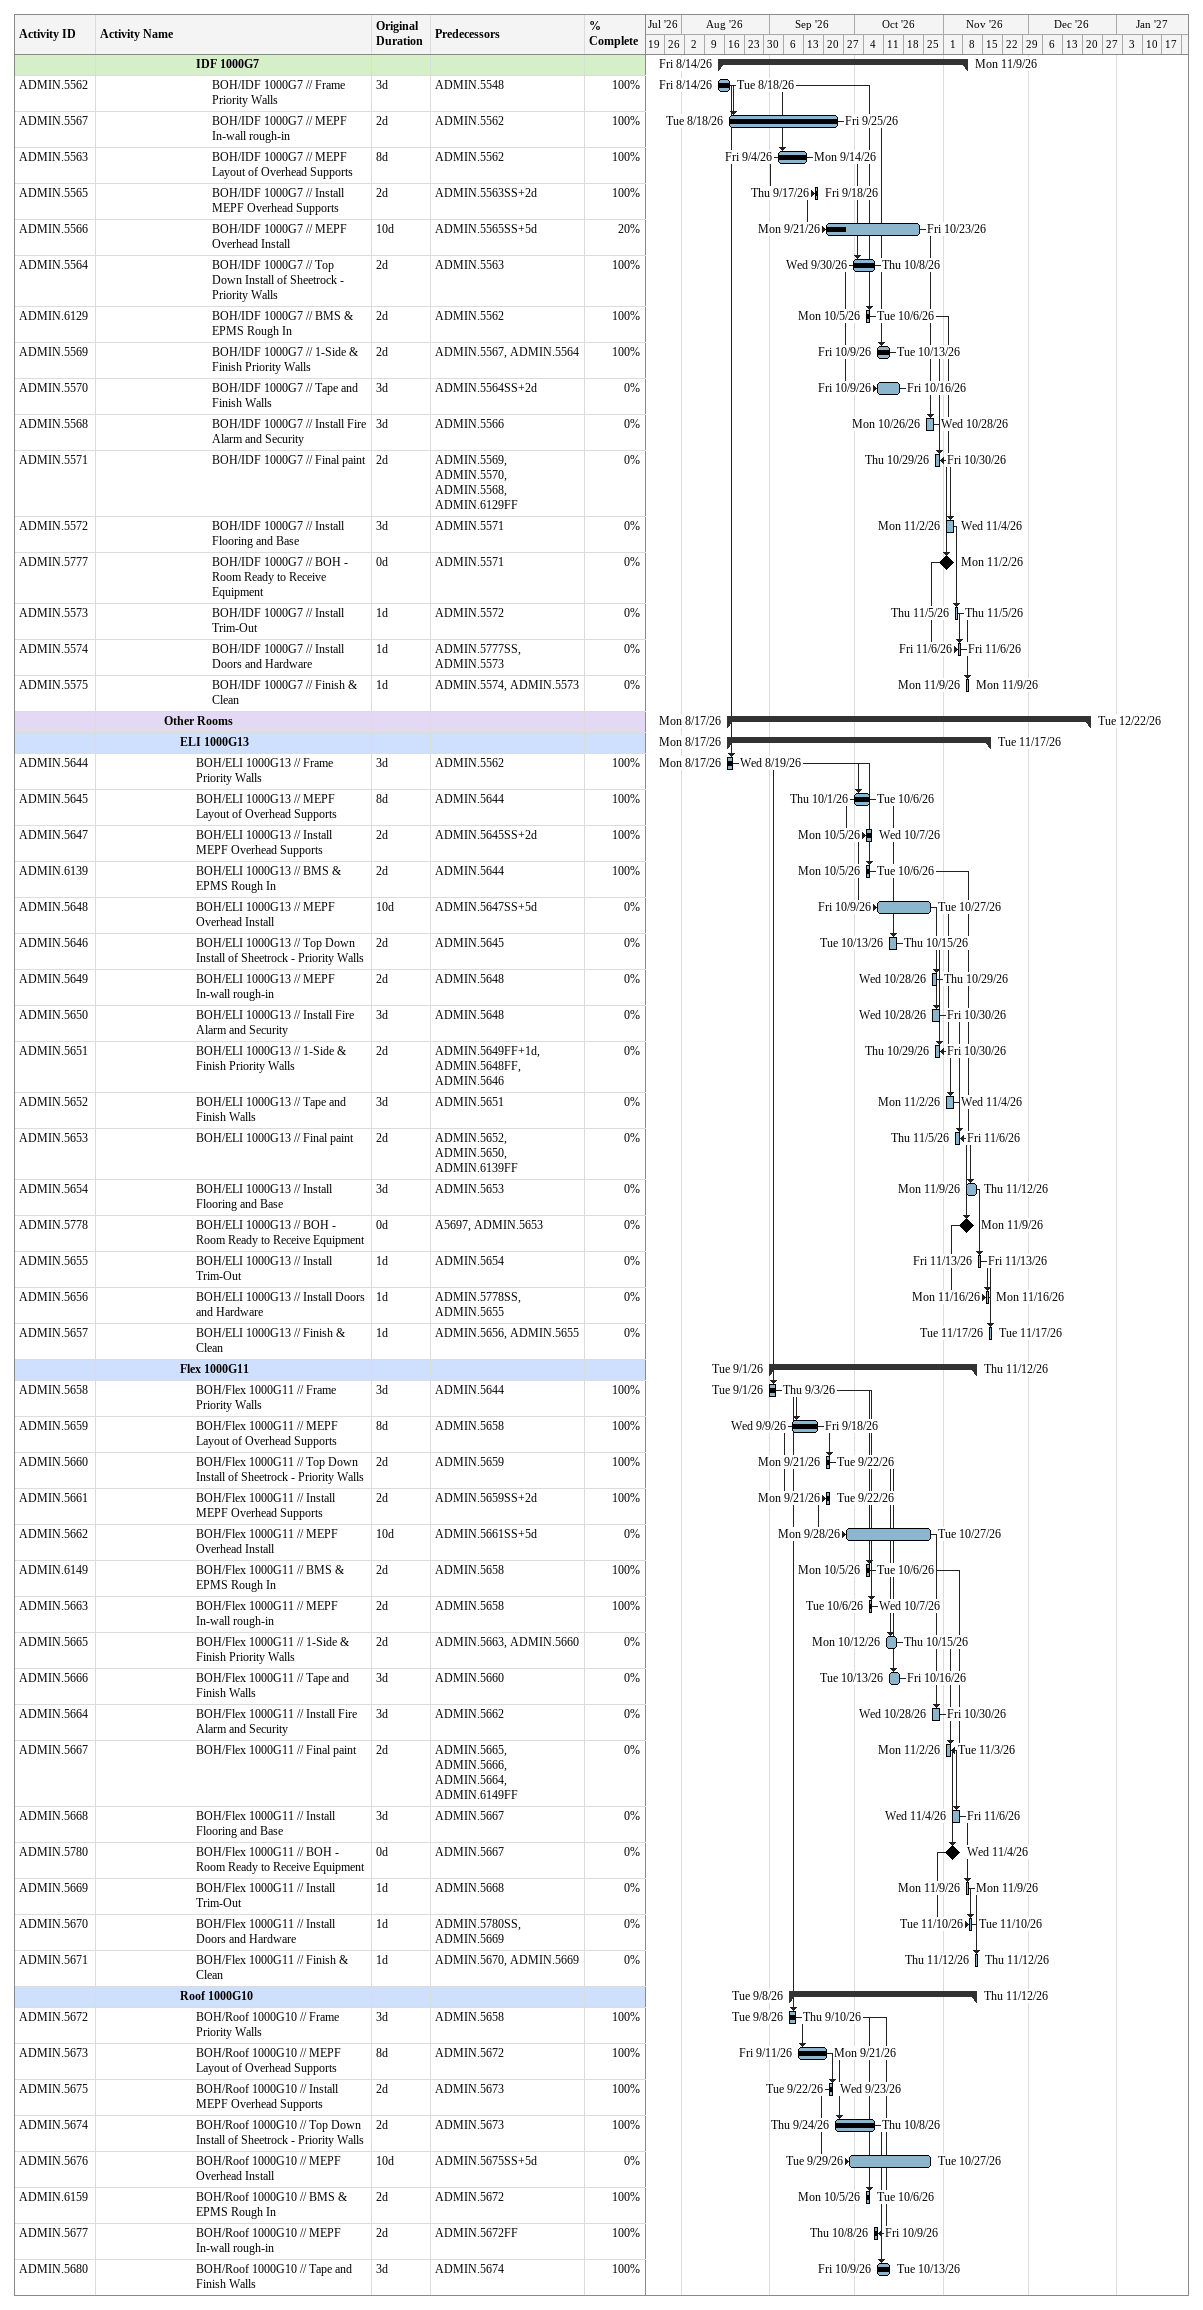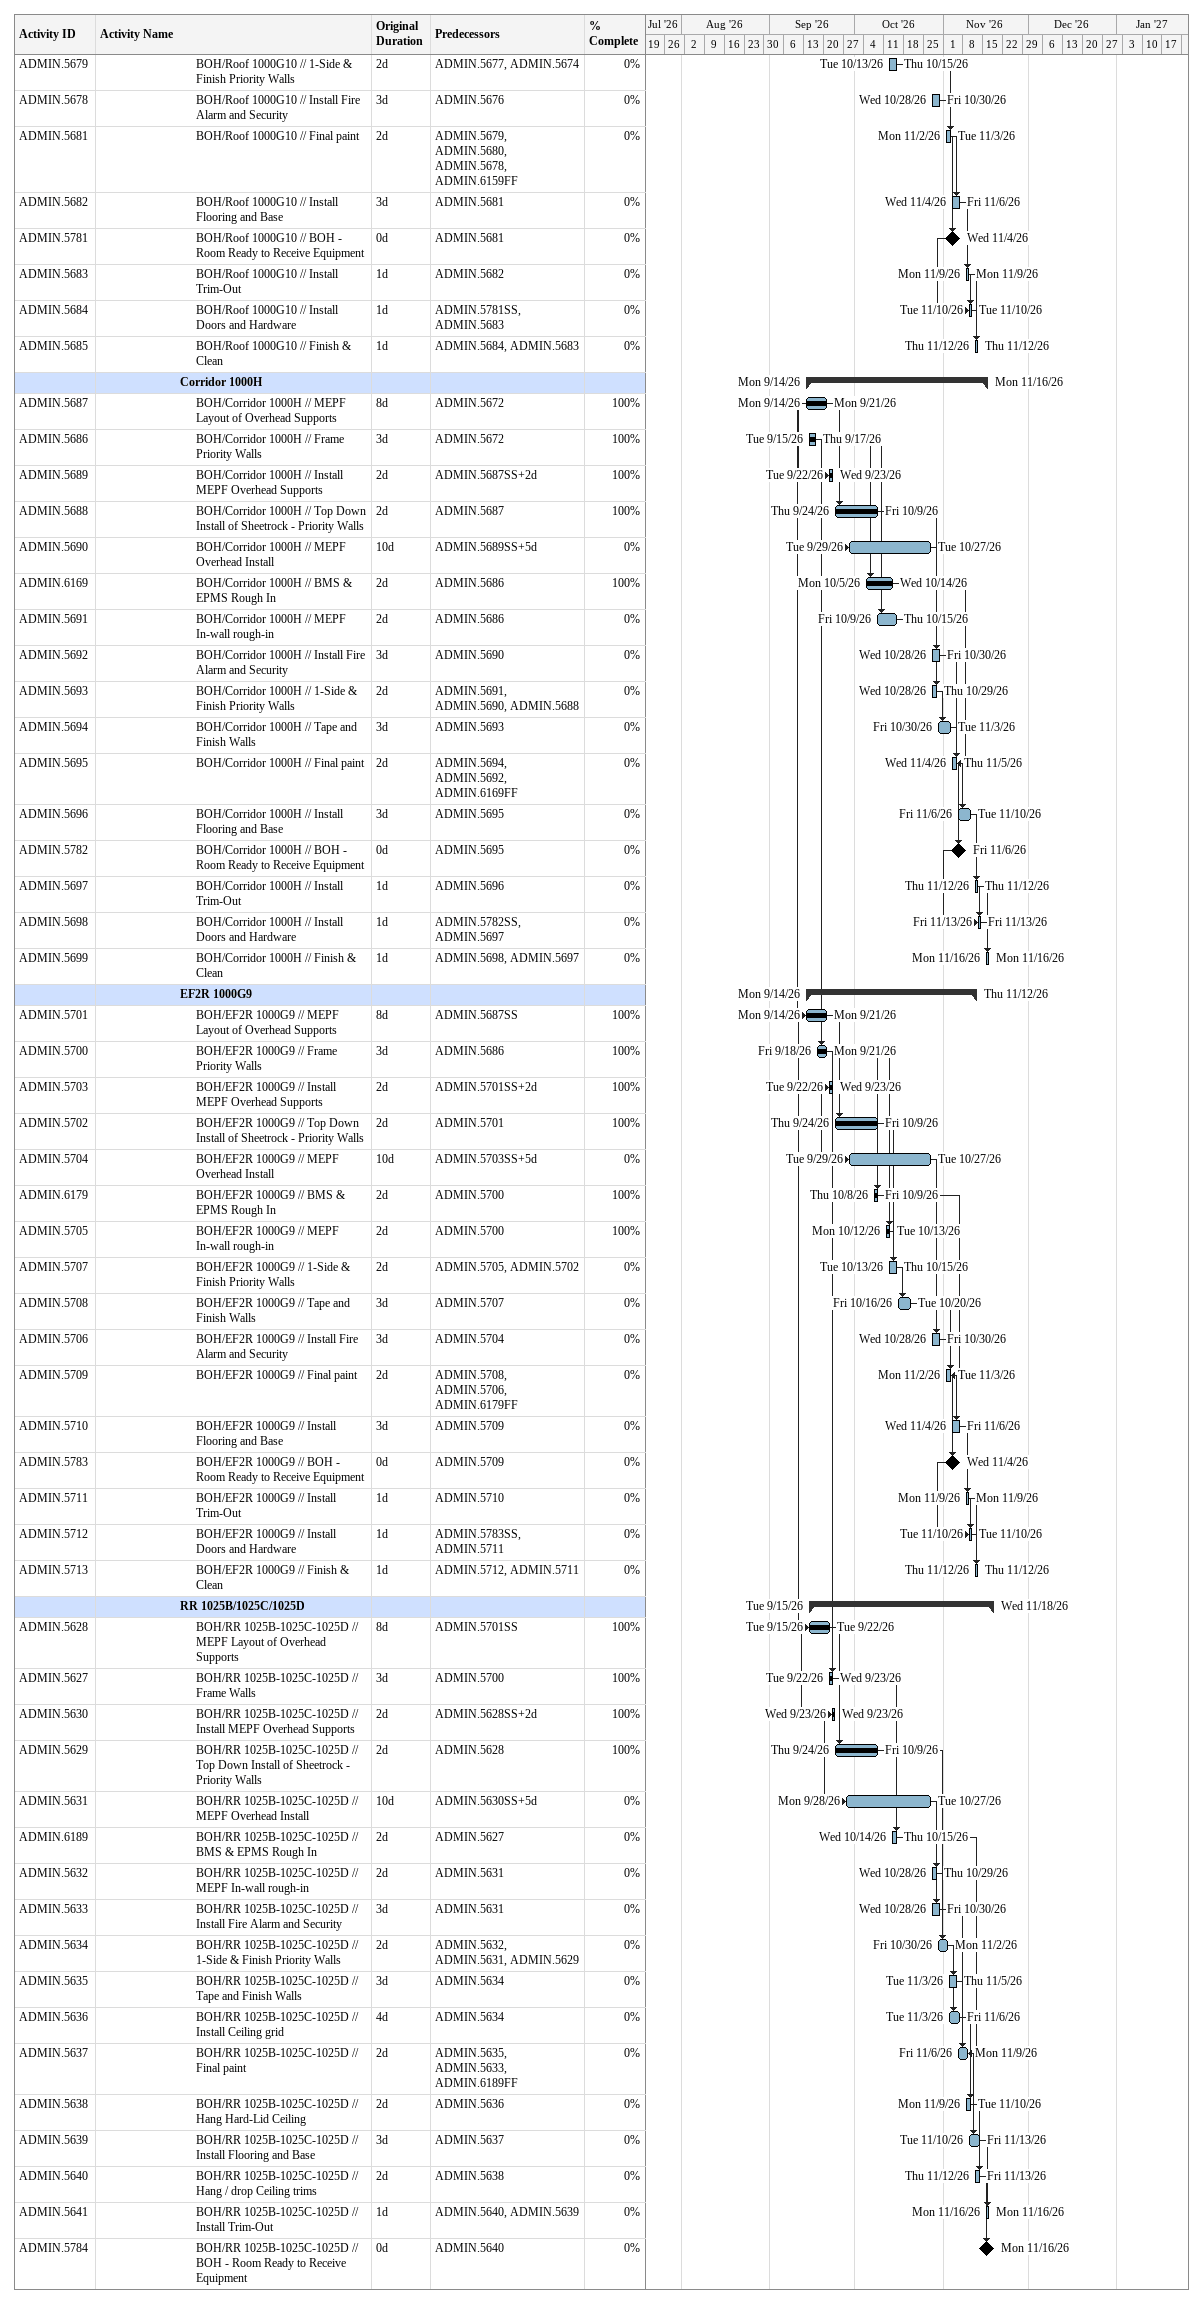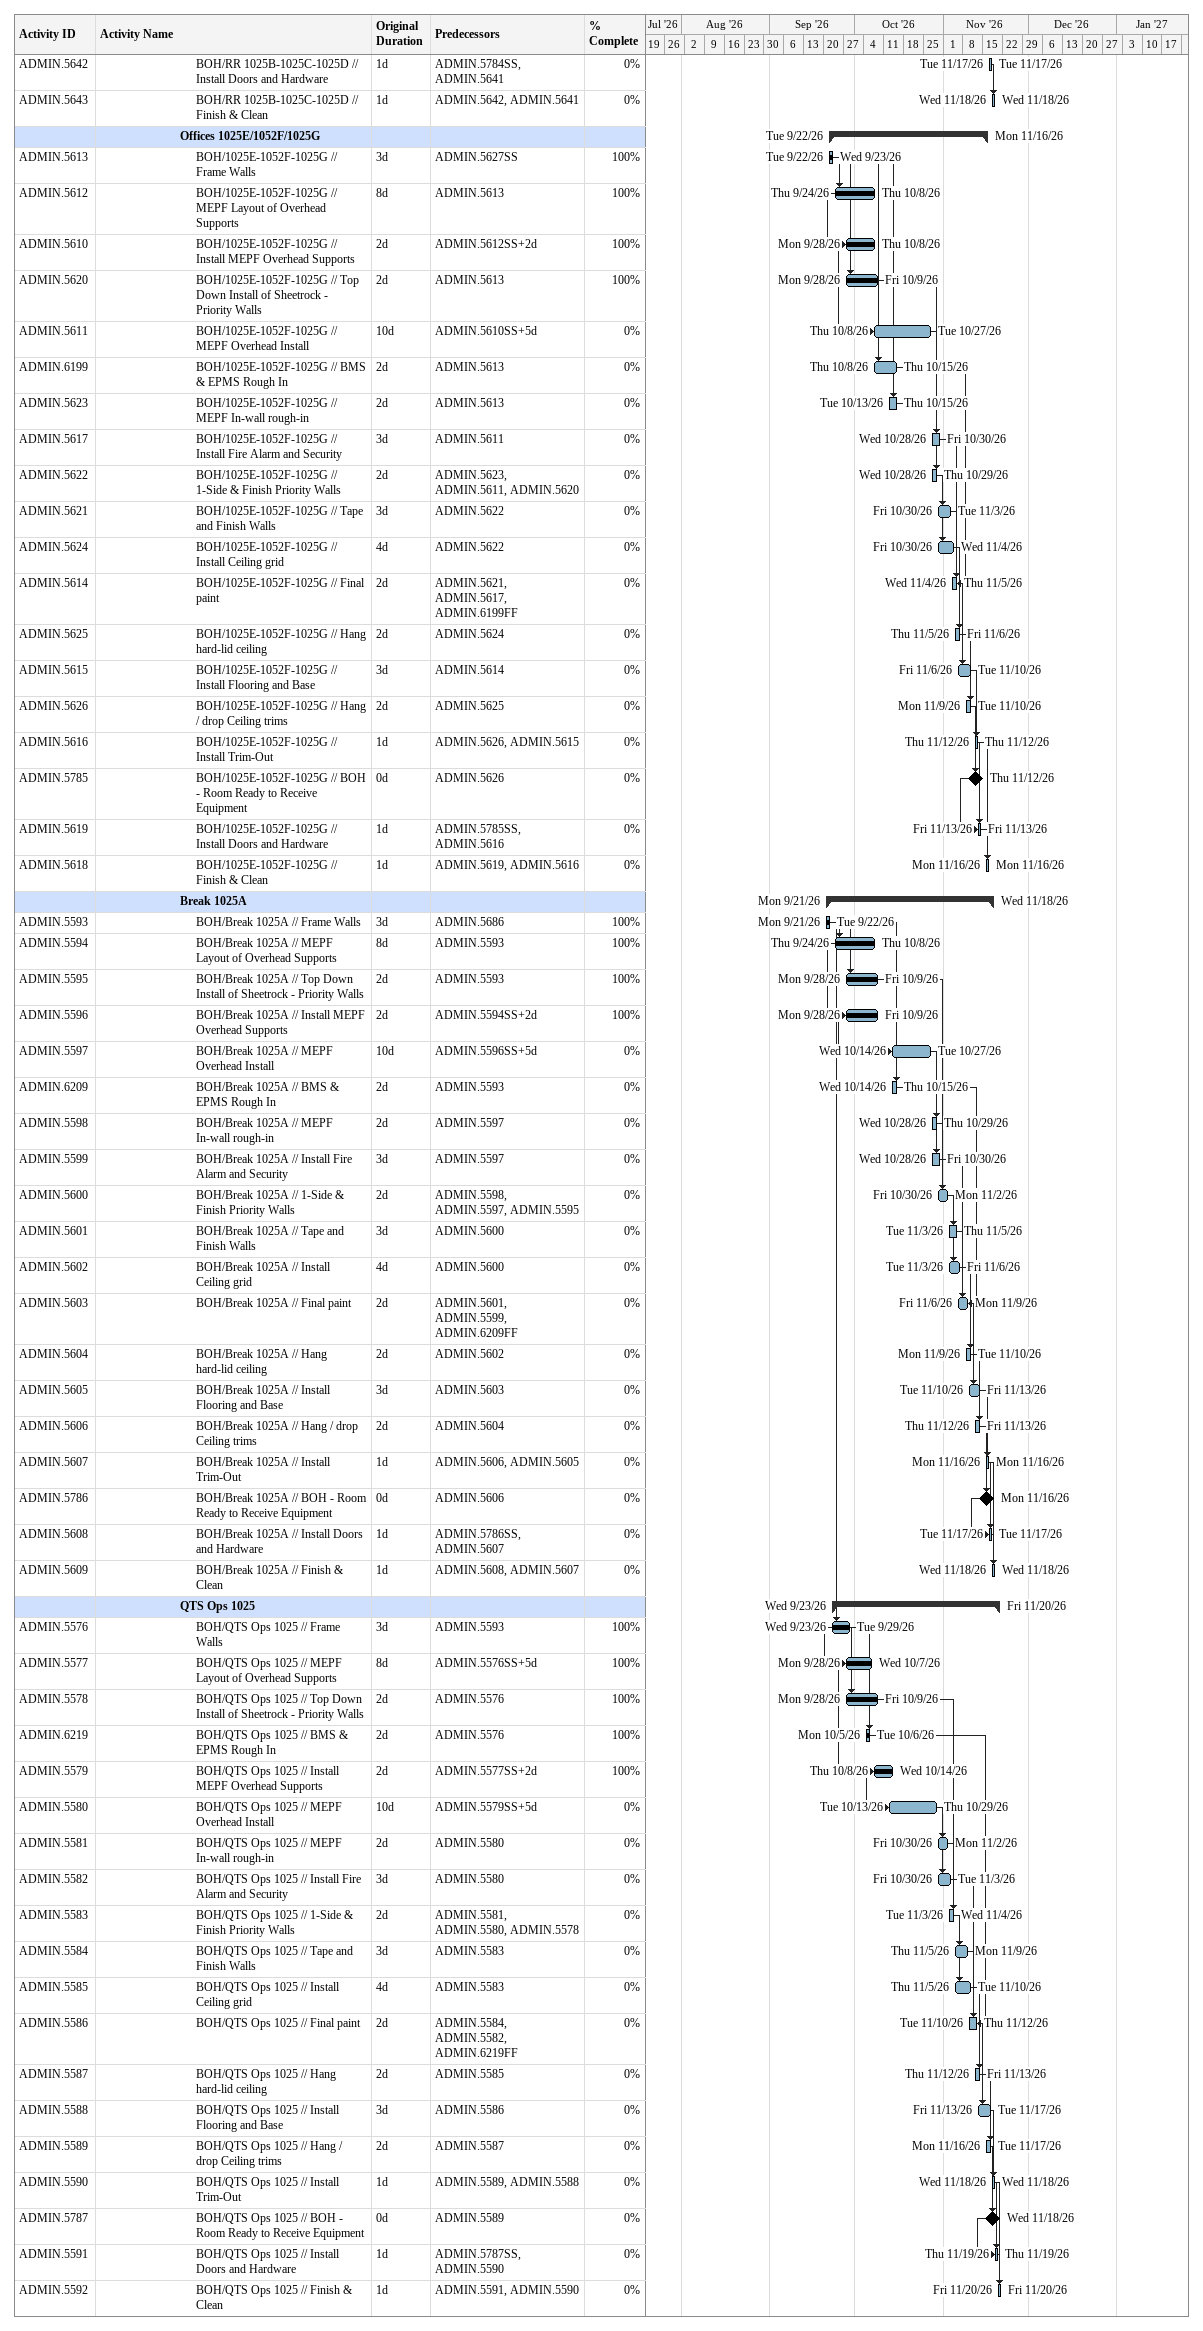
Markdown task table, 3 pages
| ID | Level | Task | Original duration | Start | Finish | Predecessors | % complete |
|---|---|---|---|---|---|---|---|
|  | 7 | **IDF 1000G7** |  | 2026-08-14 | 2026-11-09 |  |  |
| ADMIN.5562 | 8 | BOH/IDF 1000G7 // Frame Priority Walls | 3d | 2026-08-14 | 2026-08-18 | ADMIN.5548 | 100 |
| ADMIN.5567 | 8 | BOH/IDF 1000G7 // MEPF In-wall rough-in | 2d | 2026-08-18 | 2026-09-25 | ADMIN.5562 | 100 |
| ADMIN.5563 | 8 | BOH/IDF 1000G7 // MEPF Layout of Overhead Supports | 8d | 2026-09-04 | 2026-09-14 | ADMIN.5562 | 100 |
| ADMIN.5565 | 8 | BOH/IDF 1000G7 // Install MEPF Overhead Supports | 2d | 2026-09-17 | 2026-09-18 | ADMIN.5563SS+2d | 100 |
| ADMIN.5566 | 8 | BOH/IDF 1000G7 // MEPF Overhead Install | 10d | 2026-09-21 | 2026-10-23 | ADMIN.5565SS+5d | 20 |
| ADMIN.5564 | 8 | BOH/IDF 1000G7 // Top Down Install of Sheetrock - Priority Walls | 2d | 2026-09-30 | 2026-10-08 | ADMIN.5563 | 100 |
| ADMIN.6129 | 8 | BOH/IDF 1000G7 // BMS & EPMS Rough In | 2d | 2026-10-05 | 2026-10-06 | ADMIN.5562 | 100 |
| ADMIN.5569 | 8 | BOH/IDF 1000G7 // 1-Side & Finish Priority Walls | 2d | 2026-10-09 | 2026-10-13 | ADMIN.5567, ADMIN.5564 | 100 |
| ADMIN.5570 | 8 | BOH/IDF 1000G7 // Tape and Finish Walls | 3d | 2026-10-09 | 2026-10-16 | ADMIN.5564SS+2d | 0 |
| ADMIN.5568 | 8 | BOH/IDF 1000G7 // Install Fire Alarm and Security | 3d | 2026-10-26 | 2026-10-28 | ADMIN.5566 | 0 |
| ADMIN.5571 | 8 | BOH/IDF 1000G7 // Final paint | 2d | 2026-10-29 | 2026-10-30 | ADMIN.5569, ADMIN.5570, ADMIN.5568, ADMIN.6129FF | 0 |
| ADMIN.5572 | 8 | BOH/IDF 1000G7 // Install Flooring and Base | 3d | 2026-11-02 | 2026-11-04 | ADMIN.5571 | 0 |
| ADMIN.5777 | 8 | BOH/IDF 1000G7 // BOH - Room Ready to Receive Equipment | 0d | 2026-11-02 | 2026-11-02 | ADMIN.5571 | 0 |
| ADMIN.5573 | 8 | BOH/IDF 1000G7 // Install Trim-Out | 1d | 2026-11-05 | 2026-11-05 | ADMIN.5572 | 0 |
| ADMIN.5574 | 8 | BOH/IDF 1000G7 // Install Doors and Hardware | 1d | 2026-11-06 | 2026-11-06 | ADMIN.5777SS, ADMIN.5573 | 0 |
| ADMIN.5575 | 8 | BOH/IDF 1000G7 // Finish & Clean | 1d | 2026-11-09 | 2026-11-09 | ADMIN.5574, ADMIN.5573 | 0 |
|  | 5 | **Other Rooms** |  | 2026-08-17 | 2026-12-22 |  |  |
|  | 6 | **ELI 1000G13** |  | 2026-08-17 | 2026-11-17 |  |  |
| ADMIN.5644 | 7 | BOH/ELI 1000G13 // Frame Priority Walls | 3d | 2026-08-17 | 2026-08-19 | ADMIN.5562 | 100 |
| ADMIN.5645 | 7 | BOH/ELI 1000G13 // MEPF Layout of Overhead Supports | 8d | 2026-10-01 | 2026-10-06 | ADMIN.5644 | 100 |
| ADMIN.5647 | 7 | BOH/ELI 1000G13 // Install MEPF Overhead Supports | 2d | 2026-10-05 | 2026-10-07 | ADMIN.5645SS+2d | 100 |
| ADMIN.6139 | 7 | BOH/ELI 1000G13 // BMS & EPMS Rough In | 2d | 2026-10-05 | 2026-10-06 | ADMIN.5644 | 100 |
| ADMIN.5648 | 7 | BOH/ELI 1000G13 // MEPF Overhead Install | 10d | 2026-10-09 | 2026-10-27 | ADMIN.5647SS+5d | 0 |
| ADMIN.5646 | 7 | BOH/ELI 1000G13 // Top Down Install of Sheetrock - Priority Walls | 2d | 2026-10-13 | 2026-10-15 | ADMIN.5645 | 0 |
| ADMIN.5649 | 7 | BOH/ELI 1000G13 // MEPF In-wall rough-in | 2d | 2026-10-28 | 2026-10-29 | ADMIN.5648 | 0 |
| ADMIN.5650 | 7 | BOH/ELI 1000G13 // Install Fire Alarm and Security | 3d | 2026-10-28 | 2026-10-30 | ADMIN.5648 | 0 |
| ADMIN.5651 | 7 | BOH/ELI 1000G13 // 1-Side & Finish Priority Walls | 2d | 2026-10-29 | 2026-10-30 | ADMIN.5649FF+1d, ADMIN.5648FF, ADMIN.5646 | 0 |
| ADMIN.5652 | 7 | BOH/ELI 1000G13 // Tape and Finish Walls | 3d | 2026-11-02 | 2026-11-04 | ADMIN.5651 | 0 |
| ADMIN.5653 | 7 | BOH/ELI 1000G13 // Final paint | 2d | 2026-11-05 | 2026-11-06 | ADMIN.5652, ADMIN.5650, ADMIN.6139FF | 0 |
| ADMIN.5654 | 7 | BOH/ELI 1000G13 // Install Flooring and Base | 3d | 2026-11-09 | 2026-11-12 | ADMIN.5653 | 0 |
| ADMIN.5778 | 7 | BOH/ELI 1000G13 // BOH - Room Ready to Receive Equipment | 0d | 2026-11-09 | 2026-11-09 | A5697, ADMIN.5653 | 0 |
| ADMIN.5655 | 7 | BOH/ELI 1000G13 // Install Trim-Out | 1d | 2026-11-13 | 2026-11-13 | ADMIN.5654 | 0 |
| ADMIN.5656 | 7 | BOH/ELI 1000G13 // Install Doors and Hardware | 1d | 2026-11-16 | 2026-11-16 | ADMIN.5778SS, ADMIN.5655 | 0 |
| ADMIN.5657 | 7 | BOH/ELI 1000G13 // Finish & Clean | 1d | 2026-11-17 | 2026-11-17 | ADMIN.5656, ADMIN.5655 | 0 |
|  | 6 | **Flex 1000G11** |  | 2026-09-01 | 2026-11-12 |  |  |
| ADMIN.5658 | 7 | BOH/Flex 1000G11 // Frame Priority Walls | 3d | 2026-09-01 | 2026-09-03 | ADMIN.5644 | 100 |
| ADMIN.5659 | 7 | BOH/Flex 1000G11 // MEPF Layout of Overhead Supports | 8d | 2026-09-09 | 2026-09-18 | ADMIN.5658 | 100 |
| ADMIN.5660 | 7 | BOH/Flex 1000G11 // Top Down Install of Sheetrock - Priority Walls | 2d | 2026-09-21 | 2026-09-22 | ADMIN.5659 | 100 |
| ADMIN.5661 | 7 | BOH/Flex 1000G11 // Install MEPF Overhead Supports | 2d | 2026-09-21 | 2026-09-22 | ADMIN.5659SS+2d | 100 |
| ADMIN.5662 | 7 | BOH/Flex 1000G11 // MEPF Overhead Install | 10d | 2026-09-28 | 2026-10-27 | ADMIN.5661SS+5d | 0 |
| ADMIN.6149 | 7 | BOH/Flex 1000G11 // BMS & EPMS Rough In | 2d | 2026-10-05 | 2026-10-06 | ADMIN.5658 | 100 |
| ADMIN.5663 | 7 | BOH/Flex 1000G11 // MEPF In-wall rough-in | 2d | 2026-10-06 | 2026-10-07 | ADMIN.5658 | 100 |
| ADMIN.5665 | 7 | BOH/Flex 1000G11 // 1-Side & Finish Priority Walls | 2d | 2026-10-12 | 2026-10-15 | ADMIN.5663, ADMIN.5660 | 0 |
| ADMIN.5666 | 7 | BOH/Flex 1000G11 // Tape and Finish Walls | 3d | 2026-10-13 | 2026-10-16 | ADMIN.5660 | 0 |
| ADMIN.5664 | 7 | BOH/Flex 1000G11 // Install Fire Alarm and Security | 3d | 2026-10-28 | 2026-10-30 | ADMIN.5662 | 0 |
| ADMIN.5667 | 7 | BOH/Flex 1000G11 // Final paint | 2d | 2026-11-02 | 2026-11-03 | ADMIN.5665, ADMIN.5666, ADMIN.5664, ADMIN.6149FF | 0 |
| ADMIN.5668 | 7 | BOH/Flex 1000G11 // Install Flooring and Base | 3d | 2026-11-04 | 2026-11-06 | ADMIN.5667 | 0 |
| ADMIN.5780 | 7 | BOH/Flex 1000G11 // BOH - Room Ready to Receive Equipment | 0d | 2026-11-04 | 2026-11-04 | ADMIN.5667 | 0 |
| ADMIN.5669 | 7 | BOH/Flex 1000G11 // Install Trim-Out | 1d | 2026-11-09 | 2026-11-09 | ADMIN.5668 | 0 |
| ADMIN.5670 | 7 | BOH/Flex 1000G11 // Install Doors and Hardware | 1d | 2026-11-10 | 2026-11-10 | ADMIN.5780SS, ADMIN.5669 | 0 |
| ADMIN.5671 | 7 | BOH/Flex 1000G11 // Finish & Clean | 1d | 2026-11-12 | 2026-11-12 | ADMIN.5670, ADMIN.5669 | 0 |
|  | 6 | **Roof 1000G10** |  | 2026-09-08 | 2026-11-12 |  |  |
| ADMIN.5672 | 7 | BOH/Roof 1000G10 // Frame Priority Walls | 3d | 2026-09-08 | 2026-09-10 | ADMIN.5658 | 100 |
| ADMIN.5673 | 7 | BOH/Roof 1000G10 // MEPF Layout of Overhead Supports | 8d | 2026-09-11 | 2026-09-21 | ADMIN.5672 | 100 |
| ADMIN.5675 | 7 | BOH/Roof 1000G10 // Install MEPF Overhead Supports | 2d | 2026-09-22 | 2026-09-23 | ADMIN.5673 | 100 |
| ADMIN.5674 | 7 | BOH/Roof 1000G10 // Top Down Install of Sheetrock - Priority Walls | 2d | 2026-09-24 | 2026-10-08 | ADMIN.5673 | 100 |
| ADMIN.5676 | 7 | BOH/Roof 1000G10 // MEPF Overhead Install | 10d | 2026-09-29 | 2026-10-27 | ADMIN.5675SS+5d | 0 |
| ADMIN.6159 | 7 | BOH/Roof 1000G10 // BMS & EPMS Rough In | 2d | 2026-10-05 | 2026-10-06 | ADMIN.5672 | 100 |
| ADMIN.5677 | 7 | BOH/Roof 1000G10 // MEPF In-wall rough-in | 2d | 2026-10-08 | 2026-10-09 | ADMIN.5672FF | 100 |
| ADMIN.5680 | 7 | BOH/Roof 1000G10 // Tape and Finish Walls | 3d | 2026-10-09 | 2026-10-13 | ADMIN.5674 | 100 |
| ADMIN.5679 | 7 | BOH/Roof 1000G10 // 1-Side & Finish Priority Walls | 2d | 2026-10-13 | 2026-10-15 | ADMIN.5677, ADMIN.5674 | 0 |
| ADMIN.5678 | 7 | BOH/Roof 1000G10 // Install Fire Alarm and Security | 3d | 2026-10-28 | 2026-10-30 | ADMIN.5676 | 0 |
| ADMIN.5681 | 7 | BOH/Roof 1000G10 // Final paint | 2d | 2026-11-02 | 2026-11-03 | ADMIN.5679, ADMIN.5680, ADMIN.5678, ADMIN.6159FF | 0 |
| ADMIN.5682 | 7 | BOH/Roof 1000G10 // Install Flooring and Base | 3d | 2026-11-04 | 2026-11-06 | ADMIN.5681 | 0 |
| ADMIN.5781 | 7 | BOH/Roof 1000G10 // BOH - Room Ready to Receive Equipment | 0d | 2026-11-04 | 2026-11-04 | ADMIN.5681 | 0 |
| ADMIN.5683 | 7 | BOH/Roof 1000G10 // Install Trim-Out | 1d | 2026-11-09 | 2026-11-09 | ADMIN.5682 | 0 |
| ADMIN.5684 | 7 | BOH/Roof 1000G10 // Install Doors and Hardware | 1d | 2026-11-10 | 2026-11-10 | ADMIN.5781SS, ADMIN.5683 | 0 |
| ADMIN.5685 | 7 | BOH/Roof 1000G10 // Finish & Clean | 1d | 2026-11-12 | 2026-11-12 | ADMIN.5684, ADMIN.5683 | 0 |
|  | 6 | **Corridor 1000H** |  | 2026-09-14 | 2026-11-16 |  |  |
| ADMIN.5687 | 7 | BOH/Corridor 1000H // MEPF Layout of Overhead Supports | 8d | 2026-09-14 | 2026-09-21 | ADMIN.5672 | 100 |
| ADMIN.5686 | 7 | BOH/Corridor 1000H // Frame Priority Walls | 3d | 2026-09-15 | 2026-09-17 | ADMIN.5672 | 100 |
| ADMIN.5689 | 7 | BOH/Corridor 1000H // Install MEPF Overhead Supports | 2d | 2026-09-22 | 2026-09-23 | ADMIN.5687SS+2d | 100 |
| ADMIN.5688 | 7 | BOH/Corridor 1000H // Top Down Install of Sheetrock - Priority Walls | 2d | 2026-09-24 | 2026-10-09 | ADMIN.5687 | 100 |
| ADMIN.5690 | 7 | BOH/Corridor 1000H // MEPF Overhead Install | 10d | 2026-09-29 | 2026-10-27 | ADMIN.5689SS+5d | 0 |
| ADMIN.6169 | 7 | BOH/Corridor 1000H // BMS & EPMS Rough In | 2d | 2026-10-05 | 2026-10-14 | ADMIN.5686 | 100 |
| ADMIN.5691 | 7 | BOH/Corridor 1000H // MEPF In-wall rough-in | 2d | 2026-10-09 | 2026-10-15 | ADMIN.5686 | 0 |
| ADMIN.5692 | 7 | BOH/Corridor 1000H // Install Fire Alarm and Security | 3d | 2026-10-28 | 2026-10-30 | ADMIN.5690 | 0 |
| ADMIN.5693 | 7 | BOH/Corridor 1000H // 1-Side & Finish Priority Walls | 2d | 2026-10-28 | 2026-10-29 | ADMIN.5691, ADMIN.5690, ADMIN.5688 | 0 |
| ADMIN.5694 | 7 | BOH/Corridor 1000H // Tape and Finish Walls | 3d | 2026-10-30 | 2026-11-03 | ADMIN.5693 | 0 |
| ADMIN.5695 | 7 | BOH/Corridor 1000H // Final paint | 2d | 2026-11-04 | 2026-11-05 | ADMIN.5694, ADMIN.5692, ADMIN.6169FF | 0 |
| ADMIN.5696 | 7 | BOH/Corridor 1000H // Install Flooring and Base | 3d | 2026-11-06 | 2026-11-10 | ADMIN.5695 | 0 |
| ADMIN.5782 | 7 | BOH/Corridor 1000H // BOH - Room Ready to Receive Equipment | 0d | 2026-11-06 | 2026-11-06 | ADMIN.5695 | 0 |
| ADMIN.5697 | 7 | BOH/Corridor 1000H // Install Trim-Out | 1d | 2026-11-12 | 2026-11-12 | ADMIN.5696 | 0 |
| ADMIN.5698 | 7 | BOH/Corridor 1000H // Install Doors and Hardware | 1d | 2026-11-13 | 2026-11-13 | ADMIN.5782SS, ADMIN.5697 | 0 |
| ADMIN.5699 | 7 | BOH/Corridor 1000H // Finish & Clean | 1d | 2026-11-16 | 2026-11-16 | ADMIN.5698, ADMIN.5697 | 0 |
|  | 6 | **EF2R 1000G9** |  | 2026-09-14 | 2026-11-12 |  |  |
| ADMIN.5701 | 7 | BOH/EF2R 1000G9 // MEPF Layout of Overhead Supports | 8d | 2026-09-14 | 2026-09-21 | ADMIN.5687SS | 100 |
| ADMIN.5700 | 7 | BOH/EF2R 1000G9 // Frame Priority Walls | 3d | 2026-09-18 | 2026-09-21 | ADMIN.5686 | 100 |
| ADMIN.5703 | 7 | BOH/EF2R 1000G9 // Install MEPF Overhead Supports | 2d | 2026-09-22 | 2026-09-23 | ADMIN.5701SS+2d | 100 |
| ADMIN.5702 | 7 | BOH/EF2R 1000G9 // Top Down Install of Sheetrock - Priority Walls | 2d | 2026-09-24 | 2026-10-09 | ADMIN.5701 | 100 |
| ADMIN.5704 | 7 | BOH/EF2R 1000G9 // MEPF Overhead Install | 10d | 2026-09-29 | 2026-10-27 | ADMIN.5703SS+5d | 0 |
| ADMIN.6179 | 7 | BOH/EF2R 1000G9 // BMS & EPMS Rough In | 2d | 2026-10-08 | 2026-10-09 | ADMIN.5700 | 100 |
| ADMIN.5705 | 7 | BOH/EF2R 1000G9 // MEPF In-wall rough-in | 2d | 2026-10-12 | 2026-10-13 | ADMIN.5700 | 100 |
| ADMIN.5707 | 7 | BOH/EF2R 1000G9 // 1-Side & Finish Priority Walls | 2d | 2026-10-13 | 2026-10-15 | ADMIN.5705, ADMIN.5702 | 0 |
| ADMIN.5708 | 7 | BOH/EF2R 1000G9 // Tape and Finish Walls | 3d | 2026-10-16 | 2026-10-20 | ADMIN.5707 | 0 |
| ADMIN.5706 | 7 | BOH/EF2R 1000G9 // Install Fire Alarm and Security | 3d | 2026-10-28 | 2026-10-30 | ADMIN.5704 | 0 |
| ADMIN.5709 | 7 | BOH/EF2R 1000G9 // Final paint | 2d | 2026-11-02 | 2026-11-03 | ADMIN.5708, ADMIN.5706, ADMIN.6179FF | 0 |
| ADMIN.5710 | 7 | BOH/EF2R 1000G9 // Install Flooring and Base | 3d | 2026-11-04 | 2026-11-06 | ADMIN.5709 | 0 |
| ADMIN.5783 | 7 | BOH/EF2R 1000G9 // BOH - Room Ready to Receive Equipment | 0d | 2026-11-04 | 2026-11-04 | ADMIN.5709 | 0 |
| ADMIN.5711 | 7 | BOH/EF2R 1000G9 // Install Trim-Out | 1d | 2026-11-09 | 2026-11-09 | ADMIN.5710 | 0 |
| ADMIN.5712 | 7 | BOH/EF2R 1000G9 // Install Doors and Hardware | 1d | 2026-11-10 | 2026-11-10 | ADMIN.5783SS, ADMIN.5711 | 0 |
| ADMIN.5713 | 7 | BOH/EF2R 1000G9 // Finish & Clean | 1d | 2026-11-12 | 2026-11-12 | ADMIN.5712, ADMIN.5711 | 0 |
|  | 6 | **RR 1025B/1025C/1025D** |  | 2026-09-15 | 2026-11-18 |  |  |
| ADMIN.5628 | 7 | BOH/RR 1025B-1025C-1025D // MEPF Layout of Overhead Supports | 8d | 2026-09-15 | 2026-09-22 | ADMIN.5701SS | 100 |
| ADMIN.5627 | 7 | BOH/RR 1025B-1025C-1025D // Frame Walls | 3d | 2026-09-22 | 2026-09-23 | ADMIN.5700 | 100 |
| ADMIN.5630 | 7 | BOH/RR 1025B-1025C-1025D // Install MEPF Overhead Supports | 2d | 2026-09-23 | 2026-09-23 | ADMIN.5628SS+2d | 100 |
| ADMIN.5629 | 7 | BOH/RR 1025B-1025C-1025D // Top Down Install of Sheetrock - Priority Walls | 2d | 2026-09-24 | 2026-10-09 | ADMIN.5628 | 100 |
| ADMIN.5631 | 7 | BOH/RR 1025B-1025C-1025D // MEPF Overhead Install | 10d | 2026-09-28 | 2026-10-27 | ADMIN.5630SS+5d | 0 |
| ADMIN.6189 | 7 | BOH/RR 1025B-1025C-1025D // BMS & EPMS Rough In | 2d | 2026-10-14 | 2026-10-15 | ADMIN.5627 | 0 |
| ADMIN.5632 | 7 | BOH/RR 1025B-1025C-1025D // MEPF In-wall rough-in | 2d | 2026-10-28 | 2026-10-29 | ADMIN.5631 | 0 |
| ADMIN.5633 | 7 | BOH/RR 1025B-1025C-1025D // Install Fire Alarm and Security | 3d | 2026-10-28 | 2026-10-30 | ADMIN.5631 | 0 |
| ADMIN.5634 | 7 | BOH/RR 1025B-1025C-1025D // 1-Side & Finish Priority Walls | 2d | 2026-10-30 | 2026-11-02 | ADMIN.5632, ADMIN.5631, ADMIN.5629 | 0 |
| ADMIN.5635 | 7 | BOH/RR 1025B-1025C-1025D // Tape and Finish Walls | 3d | 2026-11-03 | 2026-11-05 | ADMIN.5634 | 0 |
| ADMIN.5636 | 7 | BOH/RR 1025B-1025C-1025D // Install Ceiling grid | 4d | 2026-11-03 | 2026-11-06 | ADMIN.5634 | 0 |
| ADMIN.5637 | 7 | BOH/RR 1025B-1025C-1025D // Final paint | 2d | 2026-11-06 | 2026-11-09 | ADMIN.5635, ADMIN.5633, ADMIN.6189FF | 0 |
| ADMIN.5638 | 7 | BOH/RR 1025B-1025C-1025D // Hang Hard-Lid Ceiling | 2d | 2026-11-09 | 2026-11-10 | ADMIN.5636 | 0 |
| ADMIN.5639 | 7 | BOH/RR 1025B-1025C-1025D // Install Flooring and Base | 3d | 2026-11-10 | 2026-11-13 | ADMIN.5637 | 0 |
| ADMIN.5640 | 7 | BOH/RR 1025B-1025C-1025D // Hang / drop Ceiling trims | 2d | 2026-11-12 | 2026-11-13 | ADMIN.5638 | 0 |
| ADMIN.5641 | 7 | BOH/RR 1025B-1025C-1025D // Install Trim-Out | 1d | 2026-11-16 | 2026-11-16 | ADMIN.5640, ADMIN.5639 | 0 |
| ADMIN.5784 | 7 | BOH/RR 1025B-1025C-1025D // BOH - Room Ready to Receive Equipment | 0d | 2026-11-16 | 2026-11-16 | ADMIN.5640 | 0 |
| ADMIN.5642 | 7 | BOH/RR 1025B-1025C-1025D // Install Doors and Hardware | 1d | 2026-11-17 | 2026-11-17 | ADMIN.5784SS, ADMIN.5641 | 0 |
| ADMIN.5643 | 7 | BOH/RR 1025B-1025C-1025D // Finish & Clean | 1d | 2026-11-18 | 2026-11-18 | ADMIN.5642, ADMIN.5641 | 0 |
|  | 6 | **Offices 1025E/1052F/1025G** |  | 2026-09-22 | 2026-11-16 |  |  |
| ADMIN.5613 | 7 | BOH/1025E-1052F-1025G // Frame Walls | 3d | 2026-09-22 | 2026-09-23 | ADMIN.5627SS | 100 |
| ADMIN.5612 | 7 | BOH/1025E-1052F-1025G // MEPF Layout of Overhead Supports | 8d | 2026-09-24 | 2026-10-08 | ADMIN.5613 | 100 |
| ADMIN.5610 | 7 | BOH/1025E-1052F-1025G // Install MEPF Overhead Supports | 2d | 2026-09-28 | 2026-10-08 | ADMIN.5612SS+2d | 100 |
| ADMIN.5620 | 7 | BOH/1025E-1052F-1025G // Top Down Install of Sheetrock - Priority Walls | 2d | 2026-09-28 | 2026-10-09 | ADMIN.5613 | 100 |
| ADMIN.5611 | 7 | BOH/1025E-1052F-1025G // MEPF Overhead Install | 10d | 2026-10-08 | 2026-10-27 | ADMIN.5610SS+5d | 0 |
| ADMIN.6199 | 7 | BOH/1025E-1052F-1025G // BMS & EPMS Rough In | 2d | 2026-10-08 | 2026-10-15 | ADMIN.5613 | 0 |
| ADMIN.5623 | 7 | BOH/1025E-1052F-1025G // MEPF In-wall rough-in | 2d | 2026-10-13 | 2026-10-15 | ADMIN.5613 | 0 |
| ADMIN.5617 | 7 | BOH/1025E-1052F-1025G // Install Fire Alarm and Security | 3d | 2026-10-28 | 2026-10-30 | ADMIN.5611 | 0 |
| ADMIN.5622 | 7 | BOH/1025E-1052F-1025G // 1-Side & Finish Priority Walls | 2d | 2026-10-28 | 2026-10-29 | ADMIN.5623, ADMIN.5611, ADMIN.5620 | 0 |
| ADMIN.5621 | 7 | BOH/1025E-1052F-1025G // Tape and Finish Walls | 3d | 2026-10-30 | 2026-11-03 | ADMIN.5622 | 0 |
| ADMIN.5624 | 7 | BOH/1025E-1052F-1025G // Install Ceiling grid | 4d | 2026-10-30 | 2026-11-04 | ADMIN.5622 | 0 |
| ADMIN.5614 | 7 | BOH/1025E-1052F-1025G // Final paint | 2d | 2026-11-04 | 2026-11-05 | ADMIN.5621, ADMIN.5617, ADMIN.6199FF | 0 |
| ADMIN.5625 | 7 | BOH/1025E-1052F-1025G // Hang hard-lid ceiling | 2d | 2026-11-05 | 2026-11-06 | ADMIN.5624 | 0 |
| ADMIN.5615 | 7 | BOH/1025E-1052F-1025G // Install Flooring and Base | 3d | 2026-11-06 | 2026-11-10 | ADMIN.5614 | 0 |
| ADMIN.5626 | 7 | BOH/1025E-1052F-1025G // Hang / drop Ceiling trims | 2d | 2026-11-09 | 2026-11-10 | ADMIN.5625 | 0 |
| ADMIN.5616 | 7 | BOH/1025E-1052F-1025G // Install Trim-Out | 1d | 2026-11-12 | 2026-11-12 | ADMIN.5626, ADMIN.5615 | 0 |
| ADMIN.5785 | 7 | BOH/1025E-1052F-1025G // BOH - Room Ready to Receive Equipment | 0d | 2026-11-12 | 2026-11-12 | ADMIN.5626 | 0 |
| ADMIN.5619 | 7 | BOH/1025E-1052F-1025G // Install Doors and Hardware | 1d | 2026-11-13 | 2026-11-13 | ADMIN.5785SS, ADMIN.5616 | 0 |
| ADMIN.5618 | 7 | BOH/1025E-1052F-1025G // Finish & Clean | 1d | 2026-11-16 | 2026-11-16 | ADMIN.5619, ADMIN.5616 | 0 |
|  | 6 | **Break 1025A** |  | 2026-09-21 | 2026-11-18 |  |  |
| ADMIN.5593 | 7 | BOH/Break 1025A // Frame Walls | 3d | 2026-09-21 | 2026-09-22 | ADMIN.5686 | 100 |
| ADMIN.5594 | 7 | BOH/Break 1025A // MEPF Layout of Overhead Supports | 8d | 2026-09-24 | 2026-10-08 | ADMIN.5593 | 100 |
| ADMIN.5595 | 7 | BOH/Break 1025A // Top Down Install of Sheetrock - Priority Walls | 2d | 2026-09-28 | 2026-10-09 | ADMIN.5593 | 100 |
| ADMIN.5596 | 7 | BOH/Break 1025A // Install MEPF Overhead Supports | 2d | 2026-09-28 | 2026-10-09 | ADMIN.5594SS+2d | 100 |
| ADMIN.5597 | 7 | BOH/Break 1025A // MEPF Overhead Install | 10d | 2026-10-14 | 2026-10-27 | ADMIN.5596SS+5d | 0 |
| ADMIN.6209 | 7 | BOH/Break 1025A // BMS & EPMS Rough In | 2d | 2026-10-14 | 2026-10-15 | ADMIN.5593 | 0 |
| ADMIN.5598 | 7 | BOH/Break 1025A // MEPF In-wall rough-in | 2d | 2026-10-28 | 2026-10-29 | ADMIN.5597 | 0 |
| ADMIN.5599 | 7 | BOH/Break 1025A // Install Fire Alarm and Security | 3d | 2026-10-28 | 2026-10-30 | ADMIN.5597 | 0 |
| ADMIN.5600 | 7 | BOH/Break 1025A // 1-Side & Finish Priority Walls | 2d | 2026-10-30 | 2026-11-02 | ADMIN.5598, ADMIN.5597, ADMIN.5595 | 0 |
| ADMIN.5601 | 7 | BOH/Break 1025A // Tape and Finish Walls | 3d | 2026-11-03 | 2026-11-05 | ADMIN.5600 | 0 |
| ADMIN.5602 | 7 | BOH/Break 1025A // Install Ceiling grid | 4d | 2026-11-03 | 2026-11-06 | ADMIN.5600 | 0 |
| ADMIN.5603 | 7 | BOH/Break 1025A // Final paint | 2d | 2026-11-06 | 2026-11-09 | ADMIN.5601, ADMIN.5599, ADMIN.6209FF | 0 |
| ADMIN.5604 | 7 | BOH/Break 1025A // Hang hard-lid ceiling | 2d | 2026-11-09 | 2026-11-10 | ADMIN.5602 | 0 |
| ADMIN.5605 | 7 | BOH/Break 1025A // Install Flooring and Base | 3d | 2026-11-10 | 2026-11-13 | ADMIN.5603 | 0 |
| ADMIN.5606 | 7 | BOH/Break 1025A // Hang / drop Ceiling trims | 2d | 2026-11-12 | 2026-11-13 | ADMIN.5604 | 0 |
| ADMIN.5607 | 7 | BOH/Break 1025A // Install Trim-Out | 1d | 2026-11-16 | 2026-11-16 | ADMIN.5606, ADMIN.5605 | 0 |
| ADMIN.5786 | 7 | BOH/Break 1025A // BOH - Room Ready to Receive Equipment | 0d | 2026-11-16 | 2026-11-16 | ADMIN.5606 | 0 |
| ADMIN.5608 | 7 | BOH/Break 1025A // Install Doors and Hardware | 1d | 2026-11-17 | 2026-11-17 | ADMIN.5786SS, ADMIN.5607 | 0 |
| ADMIN.5609 | 7 | BOH/Break 1025A // Finish & Clean | 1d | 2026-11-18 | 2026-11-18 | ADMIN.5608, ADMIN.5607 | 0 |
|  | 6 | **QTS Ops 1025** |  | 2026-09-23 | 2026-11-20 |  |  |
| ADMIN.5576 | 7 | BOH/QTS Ops 1025 // Frame Walls | 3d | 2026-09-23 | 2026-09-29 | ADMIN.5593 | 100 |
| ADMIN.5577 | 7 | BOH/QTS Ops 1025 // MEPF Layout of Overhead Supports | 8d | 2026-09-28 | 2026-10-07 | ADMIN.5576SS+5d | 100 |
| ADMIN.5578 | 7 | BOH/QTS Ops 1025 // Top Down Install of Sheetrock - Priority Walls | 2d | 2026-09-28 | 2026-10-09 | ADMIN.5576 | 100 |
| ADMIN.6219 | 7 | BOH/QTS Ops 1025 // BMS & EPMS Rough In | 2d | 2026-10-05 | 2026-10-06 | ADMIN.5576 | 100 |
| ADMIN.5579 | 7 | BOH/QTS Ops 1025 // Install MEPF Overhead Supports | 2d | 2026-10-08 | 2026-10-14 | ADMIN.5577SS+2d | 100 |
| ADMIN.5580 | 7 | BOH/QTS Ops 1025 // MEPF Overhead Install | 10d | 2026-10-13 | 2026-10-29 | ADMIN.5579SS+5d | 0 |
| ADMIN.5581 | 7 | BOH/QTS Ops 1025 // MEPF In-wall rough-in | 2d | 2026-10-30 | 2026-11-02 | ADMIN.5580 | 0 |
| ADMIN.5582 | 7 | BOH/QTS Ops 1025 // Install Fire Alarm and Security | 3d | 2026-10-30 | 2026-11-03 | ADMIN.5580 | 0 |
| ADMIN.5583 | 7 | BOH/QTS Ops 1025 // 1-Side & Finish Priority Walls | 2d | 2026-11-03 | 2026-11-04 | ADMIN.5581, ADMIN.5580, ADMIN.5578 | 0 |
| ADMIN.5584 | 7 | BOH/QTS Ops 1025 // Tape and Finish Walls | 3d | 2026-11-05 | 2026-11-09 | ADMIN.5583 | 0 |
| ADMIN.5585 | 7 | BOH/QTS Ops 1025 // Install Ceiling grid | 4d | 2026-11-05 | 2026-11-10 | ADMIN.5583 | 0 |
| ADMIN.5586 | 7 | BOH/QTS Ops 1025 // Final paint | 2d | 2026-11-10 | 2026-11-12 | ADMIN.5584, ADMIN.5582, ADMIN.6219FF | 0 |
| ADMIN.5587 | 7 | BOH/QTS Ops 1025 // Hang hard-lid ceiling | 2d | 2026-11-12 | 2026-11-13 | ADMIN.5585 | 0 |
| ADMIN.5588 | 7 | BOH/QTS Ops 1025 // Install Flooring and Base | 3d | 2026-11-13 | 2026-11-17 | ADMIN.5586 | 0 |
| ADMIN.5589 | 7 | BOH/QTS Ops 1025 // Hang / drop Ceiling trims | 2d | 2026-11-16 | 2026-11-17 | ADMIN.5587 | 0 |
| ADMIN.5590 | 7 | BOH/QTS Ops 1025 // Install Trim-Out | 1d | 2026-11-18 | 2026-11-18 | ADMIN.5589, ADMIN.5588 | 0 |
| ADMIN.5787 | 7 | BOH/QTS Ops 1025 // BOH - Room Ready to Receive Equipment | 0d | 2026-11-18 | 2026-11-18 | ADMIN.5589 | 0 |
| ADMIN.5591 | 7 | BOH/QTS Ops 1025 // Install Doors and Hardware | 1d | 2026-11-19 | 2026-11-19 | ADMIN.5787SS, ADMIN.5590 | 0 |
| ADMIN.5592 | 7 | BOH/QTS Ops 1025 // Finish & Clean | 1d | 2026-11-20 | 2026-11-20 | ADMIN.5591, ADMIN.5590 | 0 |
